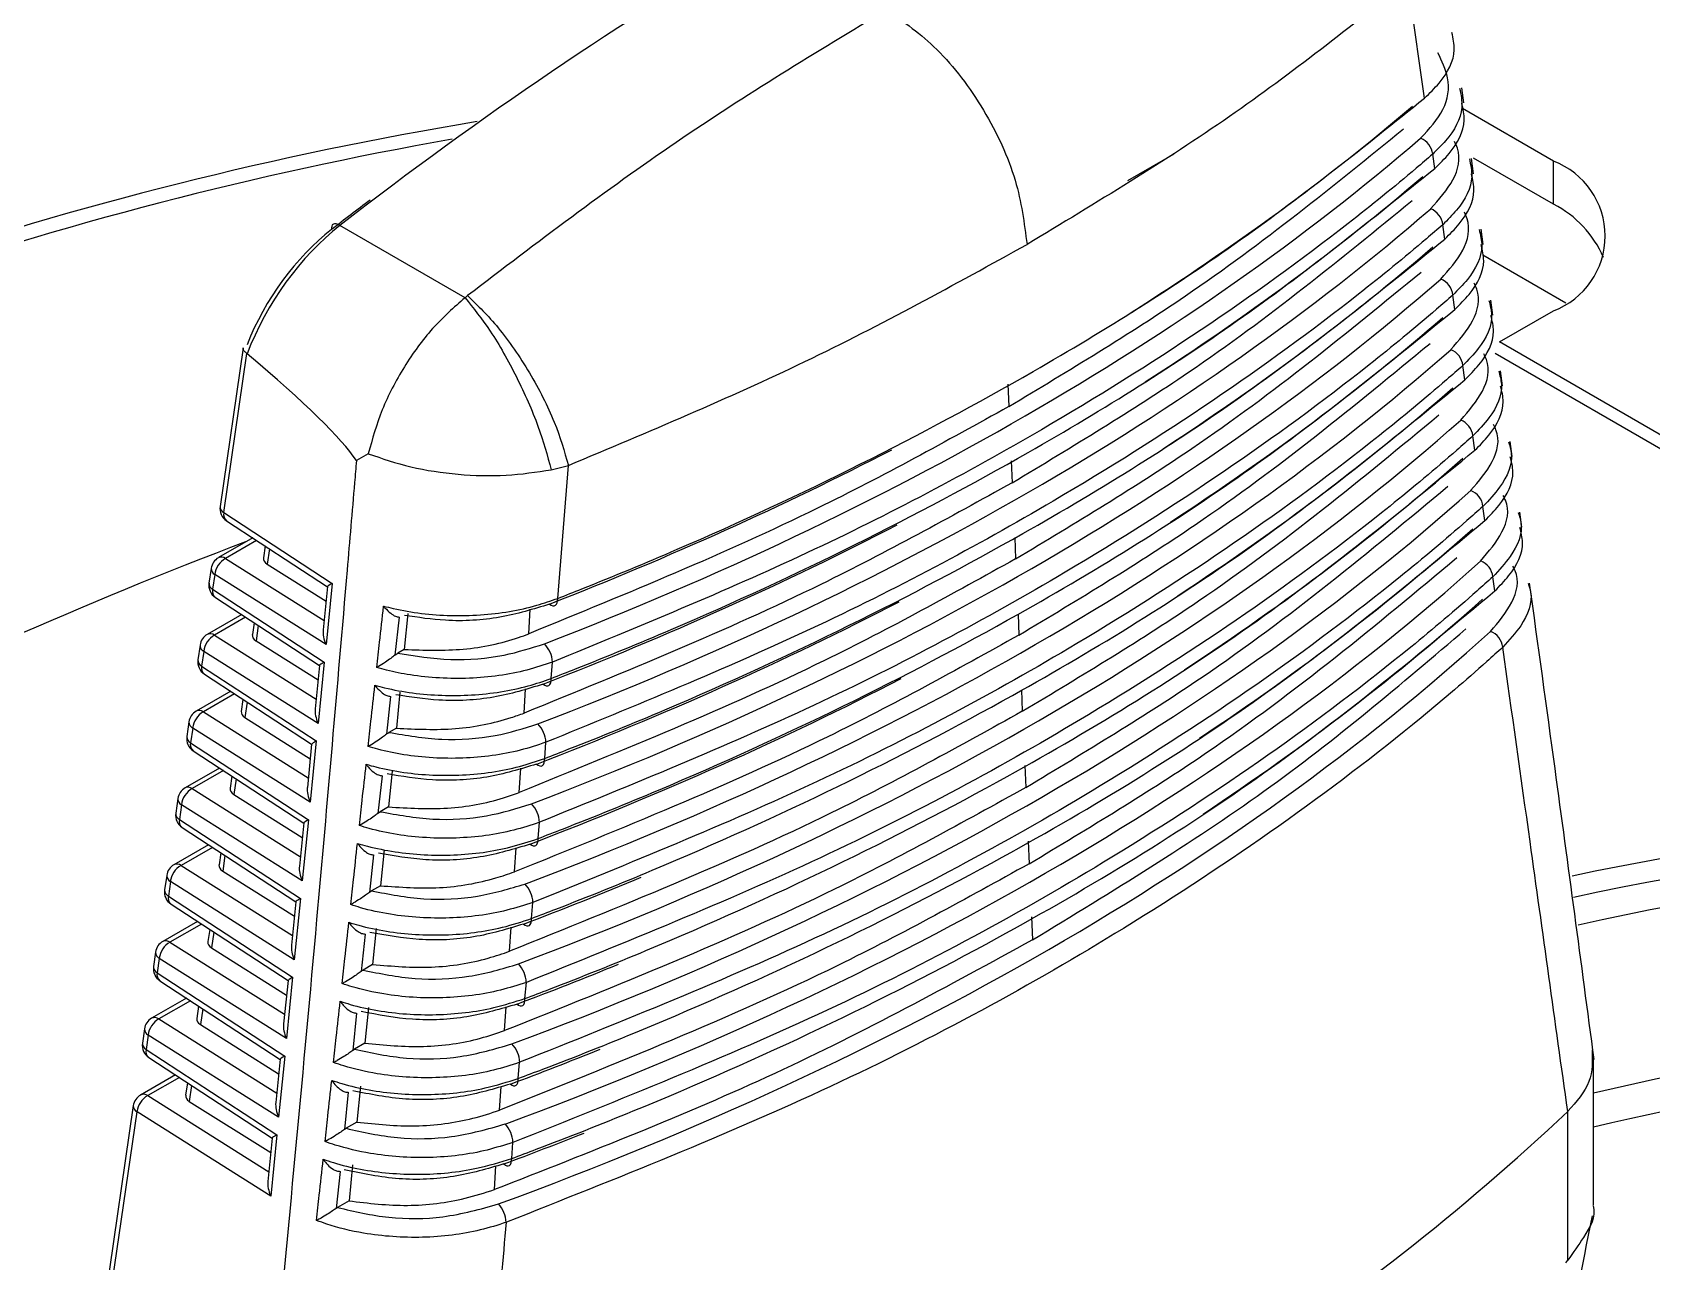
# Model space of a CAD drawing. Extents: x 7 to 135, y 1 to 99.
# Drawn here: x 95.08 to 96.184, y 17.507 to 18.346 of the extents above; entities that cross this region are included whole.
import ezdxf

# ---------------------------------------------------------------- set-up
doc = ezdxf.new("R2010")
doc.units = 0
doc.header["$MEASUREMENT"] = 0
doc.layers.add('OBJECT', color=7, linetype='CONTINUOUS')

msp = doc.modelspace()

# ---------------------------------------------------------------- linework, layer by layer
at = {"layer": 'OBJECT'}
for p, q in [((96.0292, 18.3007), (96.0177, 18.3806)), ((96.056, 18.2974), (96.0545, 18.3078)), ((96.1171, 18.2577), (96.055, 18.2936)), ((95.8581, 18.2624), (95.8267, 18.2443)), ((96.0361, 18.2527), (96.0347, 18.2625)), ((96.0626, 18.2492), (96.0612, 18.2595)), ((96.1171, 18.2283), (96.0625, 18.2598)), ((96.1171, 18.2283), (96.1171, 18.2577)), ((95.3749, 18.1646), (95.2896, 18.2139)), ((96.043, 18.2046), (96.0416, 18.2144)), ((96.0692, 18.201), (96.0678, 18.2113)), ((96.0688, 18.1939), (96.1256, 18.1611)), ((95.3766, 18.166), (95.3749, 18.1646)), ((96.0499, 18.1566), (96.0485, 18.1664)), ((96.0758, 18.1527), (96.0744, 18.163)), ((96.0802, 18.1344), (96.1171, 18.1557)), ((95.2236, 18.1304), (95.2079, 18.0223)), ((96.6459, 17.8078), (96.0802, 18.1344)), ((95.2104, 18.018), (95.2261, 18.1266)), ((95.2261, 18.1266), (95.2264, 18.1264)), ((96.0567, 18.1086), (96.0553, 18.1183)), ((96.6346, 17.8048), (96.0772, 18.1265)), ((96.0824, 18.1045), (96.081, 18.1148)), ((95.7451, 18.1057), (95.7457, 18.0904)), ((96.0635, 18.0606), (96.0621, 18.0703)), ((96.089, 18.0563), (96.0876, 18.0665)), ((95.3089, 18.0582), (95.3008, 18.0535)), ((95.7474, 18.0534), (95.748, 18.0384)), ((95.4337, 18.0473), (95.4454, 18.0502)), ((95.4381, 17.9595), (95.4454, 18.0502)), ((96.0703, 18.0126), (96.069, 18.0222)), ((95.2104, 18.018), (95.2843, 17.9697)), ((95.2123, 18.0125), (95.2811, 17.9675)), ((96.0956, 18.0081), (96.0942, 18.0183)), ((95.2301, 18.0008), (95.2067, 17.9873)), ((95.2328, 17.999), (95.2116, 17.9868)), ((95.7497, 18.001), (95.7503, 17.9865)), ((95.2116, 17.9868), (95.2788, 17.9445)), ((95.2386, 17.9953), (95.2375, 17.9871)), ((95.2415, 17.9934), (95.24, 17.9829)), ((95.2018, 17.98), (95.2003, 17.97)), ((95.2043, 17.9758), (95.2028, 17.9657)), ((95.2801, 17.9281), (95.2043, 17.9758)), ((95.24, 17.9829), (95.2801, 17.9576)), ((95.2028, 17.9657), (95.2789, 17.916)), ((95.2811, 17.9676), (95.2781, 17.938)), ((95.2843, 17.9697), (95.2801, 17.9281)), ((96.0771, 17.9646), (96.0757, 17.9742)), ((95.2048, 17.9601), (95.2757, 17.9138)), ((95.2226, 17.9485), (95.1991, 17.9349)), ((95.2253, 17.9467), (95.204, 17.9345)), ((95.2311, 17.9429), (95.2299, 17.9348)), ((95.3299, 17.9467), (95.3271, 17.9208)), ((95.3359, 17.9492), (95.3335, 17.9247)), ((95.4184, 17.9354), (95.4193, 17.9521)), ((95.752, 17.9487), (95.7526, 17.9345)), ((95.204, 17.9345), (95.2734, 17.8908)), ((95.2339, 17.9411), (95.2324, 17.9305)), ((95.1942, 17.9277), (95.1928, 17.9177)), ((95.1967, 17.9234), (95.1953, 17.9134)), ((95.2747, 17.8743), (95.1967, 17.9234)), ((95.2324, 17.9305), (95.2747, 17.9039)), ((95.3335, 17.9247), (95.329, 17.9221)), ((95.1953, 17.9134), (95.2735, 17.8623)), ((95.2757, 17.9138), (95.2727, 17.8842)), ((95.2789, 17.916), (95.2747, 17.8743)), ((95.4336, 17.9049), (95.4345, 17.916)), ((95.1972, 17.9078), (95.2703, 17.86)), ((95.4152, 17.8813), (95.4162, 17.8979)), ((95.2151, 17.8962), (95.1915, 17.8826)), ((95.2178, 17.8944), (95.1965, 17.8821)), ((95.2235, 17.8906), (95.2223, 17.8824)), ((95.2264, 17.8888), (95.2248, 17.8782)), ((95.3241, 17.8927), (95.3213, 17.8669)), ((95.3305, 17.8955), (95.3281, 17.871)), ((95.7543, 17.8971), (95.7549, 17.8825)), ((95.1965, 17.8821), (95.268, 17.8371)), ((95.2248, 17.8782), (95.2693, 17.8502)), ((95.1866, 17.8753), (95.1852, 17.8653)), ((95.1892, 17.8711), (95.1877, 17.8611)), ((95.2693, 17.8206), (95.1892, 17.8711)), ((95.3281, 17.871), (95.323, 17.8681)), ((95.1877, 17.8611), (95.2681, 17.8085)), ((95.1896, 17.8555), (95.2649, 17.8063)), ((95.2703, 17.8601), (95.2674, 17.8305)), ((95.2735, 17.8623), (95.2693, 17.8206)), ((95.4292, 17.8503), (95.4301, 17.8614)), ((95.2075, 17.8438), (95.184, 17.8302)), ((95.4119, 17.8272), (95.4129, 17.8437)), ((95.7566, 17.8456), (95.7572, 17.8305)), ((95.2102, 17.8421), (95.1889, 17.8298)), ((95.2159, 17.8383), (95.2147, 17.8301)), ((95.2188, 17.8365), (95.2172, 17.8258)), ((95.3183, 17.8386), (95.3155, 17.8129)), ((95.3252, 17.8417), (95.3227, 17.8173)), ((95.1791, 17.823), (95.1776, 17.813)), ((95.1889, 17.8298), (95.2626, 17.7833)), ((95.2172, 17.8258), (95.2639, 17.7964)), ((95.1816, 17.8187), (95.1801, 17.8088)), ((95.2639, 17.7669), (95.1816, 17.8187)), ((95.3227, 17.8173), (95.3171, 17.814)), ((95.1801, 17.8088), (95.2627, 17.7548)), ((95.182, 17.8032), (95.2595, 17.7526)), ((95.2649, 17.8064), (95.262, 17.7768)), ((95.2681, 17.8085), (95.2639, 17.7669)), ((95.4247, 17.7957), (95.4256, 17.8068)), ((95.2, 17.7915), (95.1764, 17.7779)), ((95.2027, 17.7897), (95.1813, 17.7774)), ((95.3198, 17.788), (95.3173, 17.7635)), ((95.4087, 17.773), (95.4097, 17.7894)), ((95.7589, 17.794), (95.7595, 17.7785)), ((95.1813, 17.7774), (95.2572, 17.7296)), ((95.2084, 17.786), (95.2072, 17.7777)), ((95.2112, 17.7842), (95.2097, 17.7735)), ((95.3125, 17.7846), (95.3098, 17.759)), ((95.1715, 17.7706), (95.17, 17.7607)), ((95.174, 17.7664), (95.1726, 17.7565)), ((95.2585, 17.7131), (95.174, 17.7664)), ((95.2097, 17.7735), (95.2586, 17.7427)), ((95.1726, 17.7565), (95.2573, 17.7011)), ((95.2627, 17.7548), (95.2585, 17.7131)), ((95.3173, 17.7635), (95.3112, 17.76)), ((95.1745, 17.7509), (95.2542, 17.6988)), ((95.2595, 17.7526), (95.2566, 17.723)), ((95.4202, 17.7412), (95.4212, 17.7522)), ((95.1925, 17.7392), (95.1688, 17.7255)), ((95.1952, 17.7374), (95.1737, 17.7251)), ((95.2008, 17.7337), (95.1996, 17.7254)), ((95.2036, 17.7319), (95.2021, 17.7211)), ((95.3144, 17.7343), (95.3119, 17.7098)), ((95.4053, 17.7189), (95.4063, 17.7352)), ((95.7611, 17.7424), (95.7618, 17.7266)), ((95.1737, 17.7251), (95.2519, 17.6759)), ((95.2021, 17.7211), (95.2532, 17.689)), ((95.3068, 17.7306), (95.304, 17.7051)), ((95.1639, 17.7183), (95.1625, 17.7084)), ((95.1664, 17.714), (95.165, 17.7042)), ((95.2532, 17.6594), (95.1664, 17.714)), ((95.3119, 17.7098), (95.3054, 17.706)), ((95.165, 17.7042), (95.252, 17.6473)), ((95.2542, 17.6989), (95.2512, 17.6693)), ((95.2573, 17.7011), (95.2532, 17.6594)), ((95.1669, 17.6986), (95.2488, 17.6451)), ((95.4157, 17.6866), (95.4167, 17.6976)), ((95.1849, 17.6869), (95.1612, 17.6732)), ((95.1876, 17.6851), (95.1662, 17.6727)), ((95.1932, 17.6814), (95.192, 17.673)), ((95.1961, 17.6796), (95.1945, 17.6688)), ((95.301, 17.6766), (95.2984, 17.6512)), ((95.309, 17.6805), (95.3066, 17.6561)), ((95.4019, 17.6647), (95.4029, 17.6809)), ((95.1563, 17.6659), (95.1549, 17.6561)), ((95.1662, 17.6727), (95.2465, 17.6221)), ((95.1945, 17.6688), (95.2478, 17.6352)), ((95.1588, 17.6617), (95.1574, 17.6519)), ((95.2478, 17.6057), (95.1588, 17.6617)), ((95.3066, 17.6561), (95.2996, 17.652)), ((95.1574, 17.6519), (95.2466, 17.5936)), ((95.1593, 17.6463), (95.2434, 17.5914)), ((95.2488, 17.6452), (95.2458, 17.6156)), ((95.252, 17.6473), (95.2478, 17.6057)), ((96.1443, 17.5456), (96.1443, 17.646)), ((95.1774, 17.6345), (95.1536, 17.6208)), ((95.1801, 17.6328), (95.1586, 17.6204)), ((95.4112, 17.6321), (95.4121, 17.6431)), ((95.1856, 17.6291), (95.1844, 17.6207)), ((95.1885, 17.6273), (95.1869, 17.6164)), ((95.2953, 17.6227), (95.2927, 17.5973)), ((95.3036, 17.6268), (95.3012, 17.6023)), ((95.3985, 17.6105), (95.3995, 17.6267)), ((95.1487, 17.6136), (95.0988, 17.2686)), ((95.1586, 17.6204), (95.2411, 17.5684)), ((95.1869, 17.6164), (95.2424, 17.5815)), ((95.1013, 17.2645), (95.1513, 17.6093)), ((95.2424, 17.5519), (95.1513, 17.6093)), ((95.3012, 17.6023), (95.2938, 17.5981)), ((96.1269, 17.6097), (96.1268, 17.6096)), ((96.1269, 17.5081), (96.1269, 17.6097)), ((95.2434, 17.5914), (95.2404, 17.5618)), ((95.2466, 17.5936), (95.2424, 17.5519)), ((95.4067, 17.5775), (95.4076, 17.5885)), ((95.2897, 17.5687), (95.287, 17.5435)), ((95.2982, 17.5731), (95.2958, 17.5486)), ((95.395, 17.5563), (95.396, 17.5724)), ((95.2958, 17.5486), (95.288, 17.5441)), ((96.1254, 17.5063), (96.1269, 17.5081))]:
    msp.add_line(p, q, dxfattribs=at)
at = {"layer": 'OBJECT', "flags": 128}
for points in [[(95.2896, 18.2139), (95.2883, 18.2145), (95.2871, 18.2149), (95.286, 18.2149), (95.2851, 18.2147), (95.2844, 18.2142), (95.284, 18.2134), (95.2838, 18.2123), (95.2838, 18.2111)], [(95.4325, 17.9556), (95.4337, 17.9549), (95.4347, 17.9544), (95.4357, 17.9544), (95.4366, 17.9548), (95.4372, 17.9555), (95.4377, 17.9565), (95.438, 17.9579), (95.4381, 17.9595)], [(95.4281, 17.901), (95.4293, 17.9003), (95.4303, 17.8999), (95.4313, 17.8998), (95.4321, 17.9002), (95.4328, 17.9009), (95.4333, 17.9019), (95.4336, 17.9033), (95.4336, 17.9049)], [(95.4237, 17.8465), (95.4248, 17.8457), (95.4259, 17.8453), (95.4269, 17.8452), (95.4277, 17.8456), (95.4284, 17.8463), (95.4289, 17.8474), (95.4291, 17.8487), (95.4292, 17.8503)], [(95.4193, 17.7919), (95.4204, 17.7911), (95.4214, 17.7907), (95.4224, 17.7907), (95.4232, 17.791), (95.4239, 17.7917), (95.4244, 17.7928), (95.4247, 17.7941), (95.4247, 17.7957)], [(95.4148, 17.7374), (95.4159, 17.7366), (95.417, 17.7361), (95.4179, 17.7361), (95.4188, 17.7364), (95.4194, 17.7372), (95.4199, 17.7382), (95.4202, 17.7396), (95.4202, 17.7412)], [(95.4104, 17.6828), (95.4114, 17.682), (95.4125, 17.6816), (95.4134, 17.6816), (95.4143, 17.6819), (95.4149, 17.6826), (95.4154, 17.6837), (95.4157, 17.685), (95.4157, 17.6866)], [(95.4059, 17.6283), (95.407, 17.6275), (95.408, 17.6271), (95.4089, 17.627), (95.4098, 17.6274), (95.4104, 17.6281), (95.4109, 17.6291), (95.4112, 17.6305), (95.4112, 17.6321)], [(95.4014, 17.5738), (95.4024, 17.573), (95.4035, 17.5725), (95.4044, 17.5725), (95.4052, 17.5728), (95.4059, 17.5735), (95.4064, 17.5746), (95.4066, 17.5759), (95.4067, 17.5775)]]:
    msp.add_lwpolyline(points, dxfattribs=at)
at = {"layer": 'OBJECT'}
for centre, radius, start, end in [((95.7954, 15.7903), 2.5282, 99.3835, 118.2407), ((96.0214, 18.261), 0.0134, 6.4091, 67.5842), ((95.809, 15.7554), 2.5559, 99.9769, 118.2548), ((96.0977, 18.2067), 0.0546, 290.7834, 69.2167), ((96.0283, 18.2129), 0.0134, 6.438, 67.7636), ((96.084, 18.1633), 0.073, 23.1734, 63.0205), ((96.0352, 18.1649), 0.0134, 6.4703, 67.9377), ((96.0421, 18.1168), 0.0133, 6.5046, 68.1124), ((96.0489, 18.0688), 0.0133, 6.5371, 68.2854), ((96.0558, 18.0207), 0.0133, 6.5709, 68.4598), ((95.2178, 18.0208), 0.01, 171.7621, 236.8281), ((95.2126, 18.0222), 0.00474, 178.9473, 242.0931), ((95.2158, 18.0167), 0.00551, 166.947, 231.0974), ((96.3508, 15.0271), 3.177, 110.7488, 123.4622), ((95.2117, 17.9786), 0.01, 119.9973, 171.7621), ((95.219, 17.9739), 0.0149, 119.9856, 172.9412), ((95.2088, 17.9828), 0.00491, 54.3602, 115.0033), ((95.2064, 17.9799), 0.00458, 177.7688, 243.2716), ((96.0626, 17.9727), 0.0133, 6.6026, 68.6312), ((95.2102, 17.9685), 0.01, 171.7621, 236.8281), ((95.2049, 17.9698), 0.00458, 177.7796, 243.2608), ((95.208, 17.9644), 0.00536, 165.9493, 232.0966), ((95.2041, 17.9263), 0.01, 119.9973, 171.7621), ((95.2115, 17.9216), 0.0149, 119.9811, 172.9438), ((95.2012, 17.9304), 0.00492, 54.4233, 114.9356), ((96.0694, 17.9247), 0.0132, 6.6331, 68.806), ((95.1988, 17.9275), 0.00458, 177.7383, 243.2967), ((95.4156, 17.9152), 0.0189, 2.6805, 44.9349), ((95.2027, 17.9162), 0.01, 171.7621, 236.8281), ((95.1973, 17.9175), 0.00458, 177.7402, 243.3004), ((95.2005, 17.9121), 0.00536, 165.9585, 232.089), ((95.1965, 17.8739), 0.01, 119.9973, 171.7621), ((95.2039, 17.8692), 0.0149, 119.9817, 172.9423), ((95.1936, 17.8781), 0.00493, 54.4639, 114.895), ((95.1951, 17.8639), 0.01, 171.7621, 236.8281), ((95.1898, 17.8652), 0.00458, 177.7571, 243.2779), ((95.1912, 17.8752), 0.00458, 177.7571, 243.2779), ((95.4111, 17.8605), 0.019, 2.6509, 44.7081), ((95.1929, 17.8598), 0.00535, 165.9108, 232.1444), ((95.1836, 17.8228), 0.00458, 177.751, 243.2896), ((95.189, 17.8216), 0.01, 119.9973, 171.7621), ((95.1963, 17.8169), 0.0149, 119.9806, 172.9412), ((95.186, 17.8258), 0.00492, 54.4135, 114.9453), ((95.1875, 17.8116), 0.01, 171.7621, 236.8281), ((95.1822, 17.8129), 0.00458, 177.7688, 243.2716), ((95.4066, 17.8059), 0.0191, 2.6211, 44.4834), ((96.5026, 16.0354), 1.7743, 85.7346, 102.126), ((95.1853, 17.8075), 0.00536, 165.9586, 232.0827), ((96.5106, 16.0309), 1.7659, 84.8175, 102.4196), ((95.1814, 17.7692), 0.01, 119.9973, 171.7621), ((95.1887, 17.7645), 0.0149, 119.9839, 172.9378), ((95.1784, 17.7734), 0.00492, 54.4135, 114.9453), ((96.5244, 16.0014), 1.7787, 85.5071, 102.6788), ((95.1761, 17.7705), 0.00458, 177.7739, 243.2611), ((95.1799, 17.7593), 0.01, 171.7621, 236.8281), ((95.1746, 17.7606), 0.00458, 177.7835, 243.2626), ((95.1778, 17.7552), 0.00536, 165.9372, 232.1087), ((95.402, 17.7514), 0.0192, 2.5938, 44.2586), ((95.1738, 17.7169), 0.01, 119.9973, 171.7621), ((95.1812, 17.7122), 0.0149, 119.9835, 172.9447), ((95.1709, 17.721), 0.00492, 54.4243, 114.9392), ((95.1685, 17.7181), 0.00458, 177.7815, 243.2589), ((95.3974, 17.6968), 0.0193, 2.5628, 44.0329), ((95.1724, 17.707), 0.01, 171.7621, 236.8281), ((95.167, 17.7083), 0.00458, 177.7324, 243.3025), ((95.1702, 17.7029), 0.00536, 165.9641, 232.0834), ((95.1662, 17.6645), 0.01, 119.9973, 171.7621), ((95.1609, 17.6658), 0.00458, 177.7721, 243.2628), ((95.1736, 17.6598), 0.0149, 119.9822, 172.9459), ((95.1633, 17.6687), 0.00492, 54.4243, 114.9392), ((96.5642, 15.8697), 1.8019, 88.81, 103.4742), ((95.1648, 17.6547), 0.01, 171.7621, 236.8281), ((95.1595, 17.656), 0.00458, 177.7472, 243.2878), ((95.3928, 17.6422), 0.0194, 2.5363, 43.8092), ((95.1626, 17.6506), 0.00536, 165.9444, 232.1077), ((96.5706, 15.8093), 1.8396, 90.682, 103.3979), ((95.1586, 17.6121), 0.01, 119.9973, 171.7621), ((95.1533, 17.6134), 0.00458, 177.77, 243.2705), ((95.166, 17.6075), 0.0149, 119.9811, 172.9447), ((95.1557, 17.6164), 0.00491, 54.3674, 114.9961), ((95.3882, 17.5877), 0.0194, 2.5086, 43.5818), ((94.9863, 18.8213), 1.664, 303.0242, 313.2654), ((95.3835, 17.5331), 0.0195, 2.4787, 43.3613)]:
    msp.add_arc(centre, radius, start, end, dxfattribs=at)
for centre, major_axis, ratio, start_param, end_param in [((95.4949, 16.6204), (1.2089, 1.8994), 0.546317, 0.627208, 0.990716), ((94.2034, 18.9896), (2.1942, 0.0164), 0.572227, 5.542671, 5.684292), ((94.2048, 18.9955), (2.1948, -0.0167), 0.582304, 5.308542, 5.695912), ((94.2034, 18.9389), (2.1974, 0.0165), 0.572227, 5.547323, 5.687706), ((95.4879, 16.6249), (1.2039, 1.8907), 0.546175, 0.974099, 0.99081), ((94.2048, 18.9449), (2.1981, -0.0168), 0.582304, 5.30513, 5.699324), ((95.2938, 18.1332), (0.0591, 0.0928), 0.546175, 0.99081, 1.912344), ((95.3009, 18.1287), (0.0641, 0.1015), 0.548826, 0.989027, 1.925648), ((94.2034, 18.8883), (2.2007, 0.0165), 0.572227, 5.554251, 5.691111), ((94.2048, 18.8943), (2.2013, -0.0168), 0.582304, 5.301726, 5.702727), ((94.2034, 18.8377), (2.2039, 0.0165), 0.572227, 5.555932, 5.694508), ((93.7711, 19.0118), (1.5341, -0.9737), 0.051031, 0.114776, 0.355889), ((94.2048, 18.8436), (2.2046, -0.0168), 0.582304, 5.298331, 5.706122), ((94.2034, 18.7871), (2.2072, 0.0165), 0.572227, 5.557569, 5.697897), ((94.2048, 18.793), (2.2078, -0.0168), 0.582304, 5.294944, 5.709509), ((94.2034, 18.9896), (2.1942, 0.0164), 0.572227, 5.302708, 5.437669), ((94.2034, 18.7364), (2.2104, 0.0166), 0.572227, 5.559057, 5.701278), ((94.2048, 18.7424), (2.2111, -0.0169), 0.582304, 5.291565, 5.712888), ((94.2034, 18.9389), (2.1974, 0.0165), 0.572227, 5.299295, 5.43861), ((94.2034, 18.6858), (2.2137, 0.0166), 0.572227, 5.564473, 5.704651), ((95.2475, 17.9868), (0.0101, 0.0001), 0.568011, 3.052688, 3.862555), ((94.2048, 18.6917), (2.2143, -0.0169), 0.582304, 5.288194, 5.716259), ((95.2916, 17.9726), (0.0105, 0.005), 0.072045, 2.310772, 3.097861), ((94.2034, 18.8883), (2.2007, 0.0165), 0.572227, 5.295889, 5.438034), ((94.2034, 18.6352), (2.2169, 0.0166), 0.572227, 5.564439, 5.708015), ((95.2399, 17.9344), (0.0101, 0.0001), 0.568011, 3.052688, 3.862555), ((95.2875, 17.9309), (-0.0062, 0.0127), 0.559439, 0.734808, 1.521897), ((94.2048, 18.6411), (2.2176, -0.0169), 0.582304, 5.284831, 5.719622), ((95.2862, 17.9188), (0.0105, 0.005), 0.072045, 2.310772, 3.097861), ((94.2034, 18.8377), (2.2039, 0.0165), 0.572227, 5.292492, 5.437634), ((95.2324, 17.8821), (0.0101, 0.0001), 0.568011, 3.052688, 3.862555), ((95.2821, 17.8772), (-0.0062, 0.0127), 0.559439, 0.734808, 1.521897), ((95.2809, 17.8651), (0.0105, 0.005), 0.072045, 2.310772, 3.097861), ((95.2248, 17.8297), (0.0101, 0.0001), 0.568011, 3.052688, 3.862555), ((95.2767, 17.8234), (-0.0062, 0.0127), 0.559439, 0.734808, 1.521897), ((95.2755, 17.8114), (0.0105, 0.005), 0.072045, 2.310772, 3.097861), ((95.2172, 17.7774), (0.0101, 0.0001), 0.568011, 3.052688, 3.862555), ((95.2713, 17.7697), (-0.0062, 0.0127), 0.559439, 0.734808, 1.521897), ((94.2034, 18.7871), (2.2072, 0.0165), 0.572227, 5.289103, 5.333236), ((95.2701, 17.7576), (0.0105, 0.005), 0.072045, 2.310772, 3.097861), ((95.2096, 17.725), (0.0101, 0.0001), 0.568011, 3.052688, 3.862555), ((95.2659, 17.716), (-0.0062, 0.0127), 0.559439, 0.734808, 1.521897), ((94.2034, 18.7364), (2.2104, 0.0166), 0.572227, 5.285722, 5.323551), ((95.2647, 17.7039), (0.0105, 0.005), 0.072045, 2.310772, 3.097861), ((95.202, 17.6727), (0.0101, 0.0001), 0.568011, 3.052688, 3.862555), ((95.2605, 17.6622), (-0.0062, 0.0127), 0.559439, 0.734808, 1.521897), ((95.2593, 17.6502), (0.0105, 0.005), 0.072045, 2.310772, 3.097861), ((94.2034, 18.6858), (2.2137, 0.0166), 0.572227, 5.28235, 5.315572), ((95.1945, 17.6203), (0.0101, 0.0001), 0.568011, 3.052688, 3.862555), ((95.2552, 17.6085), (-0.0062, 0.0127), 0.559439, 0.734808, 1.521897), ((95.254, 17.5964), (0.0105, 0.005), 0.072045, 2.310772, 3.097861), ((94.2034, 18.6352), (2.2169, 0.0166), 0.572227, 5.278985, 5.308693), ((95.2498, 17.5548), (-0.0062, 0.0127), 0.559439, 0.734808, 1.521897)]:
    msp.add_ellipse(centre, major_axis=major_axis, ratio=ratio, start_param=start_param, end_param=end_param, dxfattribs=at)
for points, knots in [([(96.0177, 18.3806), (95.9783, 18.3492), (95.8991, 18.2861), (95.8053, 18.2294), (95.7581, 18.2009)], [0, 0, 0, 0, 0.496376, 1, 1, 1, 1]), ([(95.6624, 18.3609), (95.6145, 18.332), (95.5186, 18.2741), (95.4239, 18.202), (95.3766, 18.166)], [0, 0, 0, 0, 0.5, 1, 1, 1, 1]), ([(95.6624, 18.3609), (95.6741, 18.3527), (95.6984, 18.3357), (95.7299, 18.2935), (95.7524, 18.2454), (95.7562, 18.2153), (95.7581, 18.2009)], [0, 0, 0, 0, 0.240772, 0.499999, 0.759228, 1, 1, 1, 1]), ([(96.0292, 18.3007), (96.0326, 18.3041), (96.043, 18.3142), (96.0513, 18.3299), (96.0487, 18.3415), (96.0478, 18.3455)], [0, 0, 0, 0, 0.247469, 0.747583, 1, 1, 1, 1]), ([(96.0265, 18.2734), (96.0324, 18.2798), (96.0441, 18.2925), (96.0472, 18.3134), (96.041, 18.326), (96.0383, 18.3316)], [0, 0, 0, 0, 0.356145, 0.7123771, 1, 1, 1, 1]), ([(96.0531, 18.3076), (96.054, 18.3032), (96.0563, 18.2909), (96.0477, 18.2752), (96.0377, 18.2655), (96.0347, 18.2625)], [0, 0, 0, 0, 0.283123, 0.780253, 1, 1, 1, 1]), ([(95.4381, 17.9595), (95.4436, 17.9617), (95.4711, 17.9725), (95.5851, 18.0199), (95.7395, 18.0973), (95.9068, 18.2025), (95.9884, 18.268), (96.0292, 18.3007)], [0, 0, 0, 0, 0.023792, 0.118973, 0.500647, 0.750324, 1, 1, 1, 1]), ([(96.0361, 18.2527), (96.0395, 18.256), (96.0498, 18.2662), (96.058, 18.2818), (96.0554, 18.2934), (96.0545, 18.2972)], [0, 0, 0, 0, 0.248574, 0.750916, 1, 1, 1, 1]), ([(95.7457, 18.0904), (95.7868, 18.1151), (95.8848, 18.1741), (95.967, 18.2409), (96.0148, 18.2797)], [0, 0, 0, 0, 0.418548, 1, 1, 1, 1]), ([(96.0347, 18.2625), (96.031, 18.2593), (96.0123, 18.2433), (95.9308, 18.1772), (95.796, 18.0868), (95.6108, 17.9885), (95.4933, 17.9402), (95.4345, 17.916)], [0, 0, 0, 0, 0.02343, 0.117165, 0.493038, 0.746519, 1, 1, 1, 1]), ([(96.0333, 18.2253), (96.0391, 18.2317), (96.0505, 18.2444), (96.0542, 18.2611), (96.0503, 18.2697), (96.0496, 18.2712)], [0, 0, 0, 0, 0.4496, 0.899308, 1, 1, 1, 1]), ([(95.4336, 17.9049), (95.4392, 17.9071), (95.4668, 17.9179), (95.5811, 17.965), (95.738, 18.0431), (95.9093, 18.1504), (95.9938, 18.2186), (96.0361, 18.2527)], [0, 0, 0, 0, 0.023339, 0.116711, 0.491126, 0.745563, 1, 1, 1, 1]), ([(96.0597, 18.2594), (96.0606, 18.2553), (96.0632, 18.2434), (96.0549, 18.2277), (96.0449, 18.2177), (96.0416, 18.2144)], [0, 0, 0, 0, 0.260633, 0.759997, 1, 1, 1, 1]), ([(96.043, 18.2046), (96.0464, 18.208), (96.0566, 18.2182), (96.0647, 18.2337), (96.062, 18.2452), (96.0611, 18.249)], [0, 0, 0, 0, 0.249743, 0.754442, 1, 1, 1, 1]), ([(95.748, 18.0384), (95.789, 18.0631), (95.8886, 18.123), (95.9718, 18.1909), (96.0208, 18.2309)], [0, 0, 0, 0, 0.411755, 1, 1, 1, 1]), ([(96.0402, 18.1773), (96.0459, 18.1836), (96.0572, 18.1964), (96.0609, 18.213), (96.0569, 18.2214), (96.0563, 18.2229)], [0, 0, 0, 0, 0.45221, 0.904528, 1, 1, 1, 1]), ([(96.0416, 18.2144), (96.0379, 18.2112), (96.0193, 18.1952), (95.9382, 18.1289), (95.8022, 18.037), (95.6133, 17.9363), (95.4912, 17.8864), (95.4301, 17.8614)], [0, 0, 0, 0, 0.022991, 0.114968, 0.483793, 0.741896, 1, 1, 1, 1]), ([(96.0664, 18.2111), (96.0673, 18.2074), (96.07, 18.1959), (96.0621, 18.1802), (96.0519, 18.1699), (96.0485, 18.1664)], [0, 0, 0, 0, 0.238246, 0.739979, 1, 1, 1, 1]), ([(95.4292, 17.8503), (95.4347, 17.8525), (95.4624, 17.8632), (95.577, 17.9101), (95.7364, 17.9889), (95.9119, 18.0984), (95.9993, 18.1692), (96.043, 18.2046)], [0, 0, 0, 0, 0.022904, 0.114533, 0.481956, 0.740978, 1, 1, 1, 1]), ([(95.4454, 18.0502), (95.5001, 18.0732), (95.6104, 18.1194), (95.7086, 18.1736), (95.7581, 18.2009)], [0, 0, 0, 0, 0.496375, 1, 1, 1, 1]), ([(96.0499, 18.1566), (96.0532, 18.16), (96.0634, 18.1701), (96.0714, 18.1856), (96.0686, 18.1971), (96.0678, 18.2008)], [0, 0, 0, 0, 0.25098, 0.758178, 1, 1, 1, 1]), ([(95.7503, 17.9865), (95.7913, 18.0111), (95.8924, 18.0719), (95.9767, 18.141), (96.0268, 18.1821)], [0, 0, 0, 0, 0.405259, 1, 1, 1, 1]), ([(96.047, 18.1292), (96.0527, 18.1356), (96.0639, 18.1483), (96.0676, 18.1649), (96.0636, 18.1732), (96.0629, 18.1746)], [0, 0, 0, 0, 0.454764, 0.909633, 1, 1, 1, 1]), ([(95.3749, 18.1646), (95.3673, 18.158), (95.3522, 18.1446), (95.3329, 18.1178), (95.3173, 18.0883), (95.3117, 18.0682), (95.3089, 18.0582)], [0, 0, 0, 0, 0.249997, 0.5, 0.749997, 1, 1, 1, 1]), ([(95.3749, 18.1646), (95.3806, 18.1575), (95.3926, 18.1426), (95.4104, 18.1109), (95.4255, 18.077), (95.431, 18.057), (95.4337, 18.0473)], [0, 0, 0, 0, 0.241561, 0.500001, 0.75844, 1, 1, 1, 1]), ([(95.3766, 18.166), (95.3836, 18.1592), (95.3982, 18.145), (95.4194, 18.1138), (95.4368, 18.08), (95.4426, 18.0599), (95.4454, 18.0502)], [0, 0, 0, 0, 0.24117, 0.499999, 0.758832, 1, 1, 1, 1]), ([(96.0485, 18.1664), (96.0448, 18.1632), (96.0263, 18.1471), (95.9456, 18.0806), (95.8084, 17.9873), (95.6158, 17.8842), (95.489, 17.8326), (95.4256, 17.8068)], [0, 0, 0, 0, 0.022568, 0.112852, 0.474885, 0.737443, 1, 1, 1, 1]), ([(96.073, 18.1628), (96.0739, 18.1595), (96.0768, 18.1484), (96.0693, 18.1327), (96.059, 18.1221), (96.0553, 18.1183)], [0, 0, 0, 0, 0.215934, 0.720178, 1, 1, 1, 1]), ([(95.4247, 17.7957), (95.4303, 17.7979), (95.458, 17.8086), (95.5729, 17.8553), (95.7349, 17.9348), (95.9145, 18.0463), (96.0047, 18.1198), (96.0499, 18.1566)], [0, 0, 0, 0, 0.0224838, 0.1124332, 0.4731191, 0.7365596, 1, 1, 1, 1]), ([(96.0567, 18.1086), (96.06, 18.112), (96.0701, 18.1221), (96.078, 18.1376), (96.0753, 18.1489), (96.0744, 18.1525)], [0, 0, 0, 0, 0.252284, 0.762117, 1, 1, 1, 1]), ([(95.2261, 18.1266), (95.2255, 18.1271), (95.2242, 18.1282), (95.2234, 18.1295), (95.2236, 18.1301), (95.2237, 18.1303)], [0, 0, 0, 0, 0.411356, 0.822546, 1, 1, 1, 1]), ([(95.7526, 17.9345), (95.7936, 17.9591), (95.8963, 18.0209), (95.9816, 18.0912), (96.0329, 18.1334)], [0, 0, 0, 0, 0.399041, 1, 1, 1, 1]), ([(96.0553, 18.1183), (96.0516, 18.1151), (96.0332, 18.099), (95.953, 18.0324), (95.8146, 17.9375), (95.6183, 17.832), (95.4869, 17.7788), (95.4212, 17.7522)], [0, 0, 0, 0, 0.02216, 0.110812, 0.466297, 0.733148, 1, 1, 1, 1]), ([(96.0538, 18.0811), (96.0594, 18.0875), (96.0706, 18.1003), (96.0743, 18.1168), (96.0702, 18.125), (96.0695, 18.1263)], [0, 0, 0, 0, 0.457268, 0.914641, 1, 1, 1, 1]), ([(95.4202, 17.7412), (95.4258, 17.7433), (95.4536, 17.754), (95.5687, 17.8004), (95.7333, 17.8806), (95.9171, 17.9943), (96.0101, 18.0705), (96.0567, 18.1086)], [0, 0, 0, 0, 0.022079, 0.110409, 0.464597, 0.732298, 1, 1, 1, 1]), ([(96.0797, 18.1146), (96.0805, 18.1116), (96.0835, 18.1009), (96.0764, 18.0852), (96.066, 18.0743), (96.0621, 18.0703)], [0, 0, 0, 0, 0.193663, 0.700567, 1, 1, 1, 1]), ([(96.0635, 18.0606), (96.0668, 18.0639), (96.0769, 18.0742), (96.0847, 18.0895), (96.0819, 18.1008), (96.081, 18.1043)], [0, 0, 0, 0, 0.253662, 0.766267, 1, 1, 1, 1]), ([(95.7457, 18.0904), (95.703, 18.0667), (95.6008, 18.0101), (95.4855, 17.9629), (95.4184, 17.9354)], [0, 0, 0, 0, 0.418548, 1, 1, 1, 1]), ([(95.7549, 17.8825), (95.7959, 17.9072), (95.9002, 17.9699), (95.9865, 18.0413), (96.039, 18.0847)], [0, 0, 0, 0, 0.393082, 1, 1, 1, 1]), ([(96.0606, 18.0331), (96.0662, 18.0395), (96.0772, 18.0523), (96.081, 18.0687), (96.0767, 18.0768), (96.0761, 18.0781)], [0, 0, 0, 0, 0.45973, 0.919572, 1, 1, 1, 1]), ([(96.0621, 18.0703), (96.0585, 18.0671), (96.0402, 18.0509), (95.9603, 17.9841), (95.8207, 17.8878), (95.6208, 17.7799), (95.4847, 17.7251), (95.4167, 17.6976)], [0, 0, 0, 0, 0.021766, 0.108843, 0.45801, 0.729005, 1, 1, 1, 1]), ([(96.0864, 18.0663), (96.0872, 18.0637), (96.0903, 18.0534), (96.0835, 18.0377), (96.073, 18.0265), (96.069, 18.0222)], [0, 0, 0, 0, 0.171413, 0.681119, 1, 1, 1, 1]), ([(95.3008, 18.0535), (95.3004, 18.0485), (95.2983, 18.0236), (95.2894, 17.9192), (95.2721, 17.7184), (95.2551, 17.5383), (95.2455, 17.4373)], [0, 0, 0, 0, 0.024147, 0.120738, 0.507103, 1, 1, 1, 1]), ([(95.3089, 18.0582), (95.3184, 18.0549), (95.3373, 18.0484), (95.3701, 18.0436), (95.4034, 18.0426), (95.4236, 18.0457), (95.4337, 18.0473)], [0, 0, 0, 0, 0.25, 0.499999, 0.75, 1, 1, 1, 1]), ([(95.4157, 17.6866), (95.4213, 17.6887), (95.4492, 17.6993), (95.5646, 17.7456), (95.7317, 17.8264), (95.9196, 17.9422), (96.0156, 18.0211), (96.0635, 18.0606)], [0, 0, 0, 0, 0.021688, 0.108455, 0.456373, 0.728186, 1, 1, 1, 1]), ([(96.0703, 18.0126), (96.0736, 18.0159), (96.0836, 18.0262), (96.0913, 18.0415), (96.0885, 18.0526), (96.0876, 18.0561)], [0, 0, 0, 0, 0.255114, 0.770645, 1, 1, 1, 1]), ([(95.748, 18.0384), (95.7053, 18.0148), (95.6016, 17.9573), (95.4842, 17.9094), (95.4152, 17.8813)], [0, 0, 0, 0, 0.411755, 1, 1, 1, 1]), ([(95.7572, 17.8305), (95.7982, 17.8552), (95.9041, 17.9188), (95.9915, 17.9915), (96.0451, 18.036)], [0, 0, 0, 0, 0.387366, 1, 1, 1, 1]), ([(96.069, 18.0222), (96.0653, 18.019), (96.0471, 18.0028), (95.9676, 17.9359), (95.8269, 17.8381), (95.6234, 17.7277), (95.4826, 17.6713), (95.4121, 17.6431)], [0, 0, 0, 0, 0.021386, 0.106942, 0.450009, 0.725005, 1, 1, 1, 1]), ([(96.0674, 17.985), (96.0729, 17.9915), (96.0838, 18.0043), (96.0876, 18.0206), (96.0833, 18.0287), (96.0827, 18.0298)], [0, 0, 0, 0, 0.46215, 0.924408, 1, 1, 1, 1]), ([(95.4112, 17.6321), (95.4168, 17.6342), (95.4448, 17.6447), (95.5604, 17.6908), (95.7302, 17.7723), (95.9223, 17.8901), (96.021, 17.9717), (96.0703, 18.0126)], [0, 0, 0, 0, 0.021311, 0.106568, 0.448432, 0.724216, 1, 1, 1, 1]), ([(96.0931, 18.0181), (96.0938, 18.0158), (96.097, 18.0058), (96.0905, 17.9902), (96.0799, 17.9788), (96.0757, 17.9742)], [0, 0, 0, 0, 0.149138, 0.661809, 1, 1, 1, 1]), ([(96.0771, 17.9646), (96.0804, 17.968), (96.0903, 17.9782), (96.0979, 17.9934), (96.095, 18.0045), (96.0942, 18.0078)], [0, 0, 0, 0, 0.256642, 0.775258, 1, 1, 1, 1]), ([(95.7503, 17.9865), (95.7076, 17.9628), (95.6023, 17.9044), (95.4829, 17.856), (95.4119, 17.8272)], [0, 0, 0, 0, 0.405259, 1, 1, 1, 1]), ([(95.7595, 17.7785), (95.8006, 17.8032), (95.908, 17.8678), (95.9965, 17.9417), (96.0512, 17.9873)], [0, 0, 0, 0, 0.38188, 1, 1, 1, 1]), ([(96.0742, 17.937), (96.0796, 17.9434), (96.0904, 17.9563), (96.0943, 17.9726), (96.0899, 17.9805), (96.0893, 17.9816)], [0, 0, 0, 0, 0.464534, 0.929179, 1, 1, 1, 1]), ([(95.4067, 17.5775), (95.4123, 17.5796), (95.4403, 17.5901), (95.5562, 17.6359), (95.7286, 17.7181), (95.9249, 17.8381), (96.0264, 17.9224), (96.0771, 17.9646)], [0, 0, 0, 0, 0.020947, 0.104746, 0.44076, 0.72038, 1, 1, 1, 1]), ([(96.0757, 17.9742), (96.0721, 17.971), (96.054, 17.9548), (95.9749, 17.8877), (95.8331, 17.7883), (95.6259, 17.6756), (95.4804, 17.6175), (95.4076, 17.5885)], [0, 0, 0, 0, 0.021019, 0.105106, 0.44228, 0.72114, 1, 1, 1, 1]), ([(96.0998, 17.9698), (96.1004, 17.9679), (96.1037, 17.9583), (96.0975, 17.9427), (96.0869, 17.931), (96.0825, 17.9262)], [0, 0, 0, 0, 0.126815, 0.642616, 1, 1, 1, 1]), ([(96.1448, 17.6451), (96.136, 17.7112), (96.1215, 17.8194), (96.1066, 17.9278), (96.1008, 17.97)], [0, 0, 0, 0, 0.611002, 1, 1, 1, 1]), ([(95.3148, 17.9124), (95.3154, 17.9181), (95.3169, 17.9321), (95.3185, 17.946), (95.3194, 17.9542)], [0, 0, 0, 0, 0.41232, 1, 1, 1, 1]), ([(95.3194, 17.9542), (95.3216, 17.9537), (95.3299, 17.9516), (95.3515, 17.9479), (95.3856, 17.947), (95.4173, 17.9522), (95.4334, 17.9579), (95.4381, 17.9595)], [0, 0, 0, 0, 0.057678, 0.219414, 0.543376, 0.867764, 1, 1, 1, 1]), ([(95.3194, 17.9542), (95.3194, 17.9542), (95.3197, 17.9538), (95.3212, 17.952), (95.3239, 17.9494), (95.3273, 17.9472), (95.3291, 17.9469), (95.3299, 17.9467)], [0, 0, 0, 0, 0.008627, 0.099964, 0.471208, 0.763076, 1, 1, 1, 1]), ([(95.4325, 17.9556), (95.4215, 17.9522), (95.3996, 17.9453), (95.3641, 17.9433), (95.3429, 17.9465), (95.3336, 17.9479)], [0, 0, 0, 0, 0.361188, 0.722455, 1, 1, 1, 1]), ([(95.3335, 17.9247), (95.347, 17.9242), (95.374, 17.9233), (95.4025, 17.9295), (95.4161, 17.9345), (95.4184, 17.9354)], [0, 0, 0, 0, 0.453822, 0.907586, 1, 1, 1, 1]), ([(95.7526, 17.9345), (95.71, 17.9108), (95.603, 17.8516), (95.4816, 17.8025), (95.4087, 17.773)], [0, 0, 0, 0, 0.399041, 1, 1, 1, 1]), ([(95.7618, 17.7266), (95.8161, 17.7596), (95.9245, 17.8256), (96.0131, 17.901), (96.0574, 17.9387)], [0, 0, 0, 0, 0.500491, 1, 1, 1, 1]), ([(95.3271, 17.9208), (95.3262, 17.9201), (95.3242, 17.9184), (95.3201, 17.9157), (95.317, 17.9137), (95.3151, 17.9126), (95.3148, 17.9124), (95.3148, 17.9124)], [0, 0, 0, 0, 0.2294396, 0.5216163, 0.9054698, 0.9917184, 1, 1, 1, 1]), ([(95.3271, 17.9208), (95.3273, 17.921), (95.3279, 17.9215), (95.3286, 17.9219), (95.329, 17.9221)], [0, 0, 0, 0, 0.349949, 1, 1, 1, 1]), ([(95.329, 17.9221), (95.3409, 17.9202), (95.3648, 17.9164), (95.4004, 17.9194), (95.4201, 17.9257), (95.429, 17.9285)], [0, 0, 0, 0, 0.352892, 0.705727, 1, 1, 1, 1]), ([(96.0825, 17.9262), (96.0789, 17.923), (96.0609, 17.9067), (95.9822, 17.8395), (95.8392, 17.7386), (95.6285, 17.6234), (95.4782, 17.5638), (95.4031, 17.534)], [0, 0, 0, 0, 0.020664, 0.103331, 0.434809, 0.717404, 1, 1, 1, 1]), ([(96.1268, 17.6096), (96.1182, 17.671), (96.1036, 17.7764), (96.0887, 17.882), (96.0825, 17.9262)], [0, 0, 0, 0, 0.58145, 1, 1, 1, 1]), ([(95.4345, 17.916), (95.4288, 17.9141), (95.4115, 17.9083), (95.378, 17.9038), (95.3449, 17.9056), (95.3243, 17.9097), (95.317, 17.9118), (95.3148, 17.9124)], [0, 0, 0, 0, 0.16013, 0.482999, 0.805363, 0.942121, 1, 1, 1, 1]), ([(95.3088, 17.8585), (95.3094, 17.8642), (95.311, 17.8782), (95.3125, 17.8921), (95.3134, 17.9003)], [0, 0, 0, 0, 0.412352, 1, 1, 1, 1]), ([(95.3134, 17.9003), (95.3156, 17.8997), (95.3239, 17.8975), (95.3454, 17.8936), (95.3795, 17.8924), (95.4119, 17.8974), (95.4285, 17.9031), (95.4336, 17.9049)], [0, 0, 0, 0, 0.057938, 0.217496, 0.537031, 0.856976, 1, 1, 1, 1]), ([(95.3134, 17.9003), (95.3134, 17.9002), (95.3138, 17.8997), (95.3154, 17.8978), (95.3181, 17.8952), (95.3215, 17.893), (95.3233, 17.8928), (95.3241, 17.8927)], [0, 0, 0, 0, 0.0085547, 0.1229269, 0.4857848, 0.7693019, 1, 1, 1, 1]), ([(95.4281, 17.901), (95.4171, 17.8976), (95.3951, 17.8908), (95.3591, 17.8888), (95.3374, 17.8923), (95.3277, 17.8938)], [0, 0, 0, 0, 0.355594, 0.711271, 1, 1, 1, 1]), ([(95.3281, 17.871), (95.3416, 17.8703), (95.3685, 17.8691), (95.398, 17.8751), (95.4122, 17.8802), (95.4152, 17.8813)], [0, 0, 0, 0, 0.4428452, 0.8856284, 1, 1, 1, 1]), ([(95.7549, 17.8825), (95.7123, 17.8589), (95.6037, 17.7987), (95.4802, 17.749), (95.4053, 17.7189)], [0, 0, 0, 0, 0.393082, 1, 1, 1, 1]), ([(95.3213, 17.8669), (95.3204, 17.8662), (95.3184, 17.8646), (95.3144, 17.8618), (95.3112, 17.8598), (95.3093, 17.8587), (95.3088, 17.8585), (95.3088, 17.8585)], [0, 0, 0, 0, 0.223274, 0.506284, 0.880313, 0.991816, 1, 1, 1, 1]), ([(95.3213, 17.8669), (95.3215, 17.867), (95.3221, 17.8675), (95.3226, 17.8678), (95.323, 17.8681)], [0, 0, 0, 0, 0.324157, 1, 1, 1, 1]), ([(95.323, 17.8681), (95.3349, 17.8661), (95.3586, 17.862), (95.3949, 17.8646), (95.4151, 17.8709), (95.4246, 17.8739)], [0, 0, 0, 0, 0.34753, 0.695, 1, 1, 1, 1]), ([(95.4301, 17.8614), (95.4243, 17.8595), (95.407, 17.8537), (95.3735, 17.8493), (95.3399, 17.8512), (95.3188, 17.8556), (95.311, 17.8578), (95.3088, 17.8585)], [0, 0, 0, 0, 0.158036, 0.476678, 0.794818, 0.94186, 1, 1, 1, 1]), ([(95.3029, 17.8046), (95.3035, 17.8103), (95.305, 17.8242), (95.3066, 17.8382), (95.3075, 17.8464)], [0, 0, 0, 0, 0.412396, 1, 1, 1, 1]), ([(95.3075, 17.8464), (95.3097, 17.8457), (95.3179, 17.8435), (95.3394, 17.8393), (95.3734, 17.8379), (95.4065, 17.8426), (95.4236, 17.8484), (95.4292, 17.8503)], [0, 0, 0, 0, 0.0582017, 0.2156906, 0.5310154, 0.8467419, 1, 1, 1, 1]), ([(95.3075, 17.8464), (95.3075, 17.8463), (95.3079, 17.8457), (95.3095, 17.8437), (95.3123, 17.841), (95.3157, 17.839), (95.3175, 17.8387), (95.3183, 17.8386)], [0, 0, 0, 0, 0.008485, 0.145066, 0.499716, 0.775211, 1, 1, 1, 1]), ([(95.4237, 17.8465), (95.4127, 17.8431), (95.3906, 17.8363), (95.354, 17.8344), (95.3319, 17.8381), (95.3217, 17.8398)], [0, 0, 0, 0, 0.350317, 0.700708, 1, 1, 1, 1]), ([(95.3227, 17.8173), (95.3362, 17.8165), (95.3631, 17.8148), (95.3934, 17.8206), (95.4084, 17.8259), (95.4119, 17.8272)], [0, 0, 0, 0, 0.432599, 0.86514, 1, 1, 1, 1]), ([(95.7572, 17.8305), (95.7145, 17.8069), (95.6043, 17.7458), (95.4788, 17.6955), (95.4019, 17.6647)], [0, 0, 0, 0, 0.387367, 1, 1, 1, 1]), ([(95.3155, 17.8129), (95.3146, 17.8123), (95.3127, 17.8107), (95.3087, 17.8081), (95.3054, 17.806), (95.3034, 17.8049), (95.3029, 17.8046), (95.3029, 17.8046)], [0, 0, 0, 0, 0.217441, 0.491743, 0.85615, 0.991879, 1, 1, 1, 1]), ([(95.3155, 17.8129), (95.3157, 17.8131), (95.3162, 17.8135), (95.3167, 17.8138), (95.3171, 17.814)], [0, 0, 0, 0, 0.293642, 1, 1, 1, 1]), ([(95.3171, 17.814), (95.3289, 17.8119), (95.3525, 17.8076), (95.3894, 17.8098), (95.4102, 17.8163), (95.4202, 17.8193)], [0, 0, 0, 0, 0.342463, 0.684874, 1, 1, 1, 1]), ([(95.4256, 17.8068), (95.4199, 17.8049), (95.4025, 17.7992), (95.369, 17.7948), (95.3348, 17.7968), (95.3133, 17.8014), (95.3051, 17.8039), (95.3029, 17.8046)], [0, 0, 0, 0, 0.1560411, 0.4706595, 0.7847814, 0.941593, 1, 1, 1, 1]), ([(95.297, 17.7507), (95.2976, 17.7564), (95.2991, 17.7703), (95.3007, 17.7843), (95.3015, 17.7924)], [0, 0, 0, 0, 0.412433, 1, 1, 1, 1]), ([(95.3015, 17.7924), (95.3038, 17.7918), (95.312, 17.7894), (95.3334, 17.7851), (95.3673, 17.7833), (95.401, 17.7878), (95.4187, 17.7937), (95.4247, 17.7957)], [0, 0, 0, 0, 0.058464, 0.213982, 0.525307, 0.837023, 1, 1, 1, 1]), ([(95.3015, 17.7924), (95.3016, 17.7924), (95.3021, 17.7917), (95.3038, 17.7896), (95.3066, 17.7869), (95.3099, 17.7849), (95.3117, 17.7847), (95.3125, 17.7846)], [0, 0, 0, 0, 0.00832, 0.166407, 0.512968, 0.78086, 1, 1, 1, 1]), ([(95.4193, 17.7919), (95.4082, 17.7885), (95.3861, 17.7818), (95.349, 17.7799), (95.3265, 17.7839), (95.3158, 17.7857)], [0, 0, 0, 0, 0.345327, 0.690726, 1, 1, 1, 1]), ([(95.7595, 17.7785), (95.7168, 17.7549), (95.6049, 17.6929), (95.4773, 17.642), (95.3985, 17.6105)], [0, 0, 0, 0, 0.38188, 1, 1, 1, 1]), ([(95.3173, 17.7635), (95.3307, 17.7626), (95.3576, 17.7606), (95.3888, 17.7662), (95.4045, 17.7716), (95.4087, 17.773)], [0, 0, 0, 0, 0.423007, 0.84596, 1, 1, 1, 1]), ([(95.3098, 17.759), (95.3089, 17.7584), (95.3069, 17.7569), (95.3031, 17.7543), (95.2997, 17.7522), (95.2976, 17.751), (95.297, 17.7507), (95.297, 17.7507)], [0, 0, 0, 0, 0.211947, 0.477979, 0.832969, 0.991961, 1, 1, 1, 1]), ([(95.3098, 17.759), (95.3099, 17.7591), (95.3104, 17.7595), (95.3109, 17.7598), (95.3112, 17.76)], [0, 0, 0, 0, 0.2573406, 1, 1, 1, 1]), ([(95.3112, 17.76), (95.323, 17.7578), (95.3464, 17.7532), (95.3839, 17.7551), (95.4053, 17.7616), (95.4157, 17.7647)], [0, 0, 0, 0, 0.3376748, 0.6752947, 1, 1, 1, 1]), ([(95.4212, 17.7522), (95.4154, 17.7503), (95.3979, 17.7446), (95.3644, 17.7403), (95.3298, 17.7424), (95.3078, 17.7472), (95.2992, 17.7499), (95.297, 17.7507)], [0, 0, 0, 0, 0.154143, 0.464927, 0.775223, 0.941323, 1, 1, 1, 1]), ([(95.2911, 17.6968), (95.2917, 17.7025), (95.2933, 17.7164), (95.2948, 17.7304), (95.2957, 17.7386)], [0, 0, 0, 0, 0.4124703, 1, 1, 1, 1]), ([(95.2957, 17.7386), (95.2979, 17.7379), (95.3061, 17.7354), (95.3274, 17.7309), (95.3613, 17.7288), (95.3956, 17.7331), (95.4137, 17.739), (95.4202, 17.7412)], [0, 0, 0, 0, 0.058732, 0.212375, 0.519886, 0.827777, 1, 1, 1, 1]), ([(95.2957, 17.7386), (95.2957, 17.7385), (95.2963, 17.7377), (95.298, 17.7355), (95.3009, 17.7328), (95.3042, 17.7309), (95.306, 17.7307), (95.3068, 17.7306)], [0, 0, 0, 0, 0.0082134, 0.1869885, 0.5256305, 0.7861704, 1, 1, 1, 1]), ([(95.4148, 17.7374), (95.4038, 17.734), (95.3816, 17.7273), (95.3439, 17.7255), (95.321, 17.7297), (95.3099, 17.7317)], [0, 0, 0, 0, 0.340601, 0.681277, 1, 1, 1, 1]), ([(95.7618, 17.7266), (95.7046, 17.6953), (95.5903, 17.6327), (95.4601, 17.5818), (95.395, 17.5563)], [0, 0, 0, 0, 0.500491, 1, 1, 1, 1]), ([(95.3054, 17.706), (95.317, 17.7036), (95.3404, 17.6989), (95.3784, 17.7004), (95.4003, 17.7069), (95.4113, 17.7102)], [0, 0, 0, 0, 0.333135, 0.666223, 1, 1, 1, 1]), ([(95.3119, 17.7098), (95.3253, 17.7087), (95.3521, 17.7064), (95.3842, 17.7117), (95.4005, 17.7172), (95.4053, 17.7189)], [0, 0, 0, 0, 0.414011, 0.827965, 1, 1, 1, 1]), ([(95.304, 17.7051), (95.3032, 17.7045), (95.3013, 17.703), (95.2975, 17.7005), (95.294, 17.6984), (95.2919, 17.6972), (95.2911, 17.6968), (95.2911, 17.6968)], [0, 0, 0, 0, 0.206742, 0.464935, 0.810705, 0.992039, 1, 1, 1, 1]), ([(95.304, 17.7051), (95.3041, 17.7052), (95.3046, 17.7055), (95.305, 17.7058), (95.3054, 17.706)], [0, 0, 0, 0, 0.2141, 1, 1, 1, 1]), ([(95.4167, 17.6976), (95.4109, 17.6958), (95.3934, 17.6901), (95.3598, 17.6858), (95.3248, 17.6881), (95.3024, 17.6931), (95.2934, 17.696), (95.2911, 17.6968)], [0, 0, 0, 0, 0.152332, 0.45946, 0.766108, 0.941052, 1, 1, 1, 1]), ([(95.2853, 17.6429), (95.2859, 17.6486), (95.2874, 17.6626), (95.2889, 17.6765), (95.2898, 17.6847)], [0, 0, 0, 0, 0.412495, 1, 1, 1, 1]), ([(95.2898, 17.6847), (95.2921, 17.684), (95.3002, 17.6814), (95.3214, 17.6767), (95.3552, 17.6744), (95.3902, 17.6784), (95.4088, 17.6844), (95.4157, 17.6866)], [0, 0, 0, 0, 0.059002, 0.210855, 0.514733, 0.818978, 1, 1, 1, 1]), ([(95.2898, 17.6847), (95.2898, 17.6846), (95.2905, 17.6837), (95.2923, 17.6815), (95.2952, 17.6787), (95.2985, 17.6768), (95.3003, 17.6767), (95.301, 17.6766)], [0, 0, 0, 0, 0.008137, 0.206902, 0.53776, 0.791252, 1, 1, 1, 1]), ([(95.4104, 17.6828), (95.3993, 17.6795), (95.3771, 17.6728), (95.3389, 17.671), (95.3156, 17.6755), (95.3041, 17.6777)], [0, 0, 0, 0, 0.336125, 0.6723177, 1, 1, 1, 1]), ([(95.2996, 17.652), (95.3112, 17.6495), (95.3344, 17.6446), (95.3729, 17.6457), (95.3953, 17.6523), (95.4068, 17.6556)], [0, 0, 0, 0, 0.328833, 0.657619, 1, 1, 1, 1]), ([(95.3066, 17.6561), (95.3199, 17.6548), (95.3466, 17.6523), (95.3796, 17.6572), (95.3965, 17.6629), (95.4019, 17.6647)], [0, 0, 0, 0, 0.4055434, 0.8110299, 1, 1, 1, 1]), ([(95.2984, 17.6512), (95.2975, 17.6506), (95.2956, 17.6492), (95.2918, 17.6467), (95.2883, 17.6446), (95.2861, 17.6434), (95.2853, 17.6429), (95.2853, 17.6429)], [0, 0, 0, 0, 0.201842, 0.452547, 0.789399, 0.992111, 1, 1, 1, 1]), ([(95.2984, 17.6512), (95.2984, 17.6513), (95.2988, 17.6516), (95.2992, 17.6518), (95.2996, 17.652)], [0, 0, 0, 0, 0.162064, 1, 1, 1, 1]), ([(96.1434, 17.6515), (96.1436, 17.6442), (96.1441, 17.6293), (96.1327, 17.6163), (96.1269, 17.6097)], [0, 0, 0, 0, 0.49145, 1, 1, 1, 1]), ([(95.4121, 17.6431), (95.4063, 17.6412), (95.3888, 17.6355), (95.3552, 17.6314), (95.3197, 17.6337), (95.2969, 17.639), (95.2876, 17.6421), (95.2853, 17.6429)], [0, 0, 0, 0, 0.150604, 0.454245, 0.75741, 0.940778, 1, 1, 1, 1]), ([(95.2795, 17.5891), (95.2801, 17.5948), (95.2816, 17.6087), (95.2831, 17.6226), (95.284, 17.6308)], [0, 0, 0, 0, 0.412532, 1, 1, 1, 1]), ([(95.284, 17.6308), (95.2863, 17.6301), (95.2944, 17.6274), (95.3155, 17.6225), (95.3492, 17.6199), (95.3847, 17.6237), (95.4038, 17.6297), (95.4112, 17.6321)], [0, 0, 0, 0, 0.059279, 0.209423, 0.509834, 0.8106, 1, 1, 1, 1]), ([(95.284, 17.6308), (95.284, 17.6308), (95.2849, 17.6295), (95.2869, 17.627), (95.29, 17.6244), (95.293, 17.6228), (95.2946, 17.6227), (95.2953, 17.6227)], [0, 0, 0, 0, 0.008066, 0.28272, 0.593782, 0.796108, 1, 1, 1, 1]), ([(95.4059, 17.6283), (95.3948, 17.625), (95.3725, 17.6183), (95.3338, 17.6166), (95.3102, 17.6213), (95.2983, 17.6237)], [0, 0, 0, 0, 0.3318732, 0.6638158, 1, 1, 1, 1]), ([(95.3012, 17.6023), (95.3145, 17.6009), (95.341, 17.5981), (95.3749, 17.6028), (95.3925, 17.6085), (95.3985, 17.6105)], [0, 0, 0, 0, 0.397553, 0.795055, 1, 1, 1, 1]), ([(95.2938, 17.5981), (95.3053, 17.5955), (95.3283, 17.5903), (95.3674, 17.5911), (95.3904, 17.5976), (95.4023, 17.6011)], [0, 0, 0, 0, 0.3247434, 0.6494486, 1, 1, 1, 1]), ([(95.2927, 17.5973), (95.2918, 17.5967), (95.29, 17.5954), (95.2863, 17.593), (95.2826, 17.5908), (95.2804, 17.5895), (95.2795, 17.5891), (95.2795, 17.5891)], [0, 0, 0, 0, 0.197192, 0.440806, 0.768922, 0.992204, 1, 1, 1, 1]), ([(95.4076, 17.5885), (95.4018, 17.5867), (95.3843, 17.581), (95.3506, 17.5769), (95.3147, 17.5794), (95.2915, 17.5849), (95.2818, 17.5882), (95.2795, 17.5891)], [0, 0, 0, 0, 0.148953, 0.44926, 0.749101, 0.940502, 1, 1, 1, 1]), ([(95.2927, 17.5973), (95.2927, 17.5974), (95.2931, 17.5976), (95.2934, 17.5979), (95.2938, 17.5981)], [0, 0, 0, 0, 0.098573, 1, 1, 1, 1]), ([(95.2782, 17.577), (95.2805, 17.5762), (95.2885, 17.5735), (95.3096, 17.5684), (95.3432, 17.5655), (95.3793, 17.569), (95.3989, 17.5751), (95.4067, 17.5775)], [0, 0, 0, 0, 0.059554, 0.208064, 0.505163, 0.802607, 1, 1, 1, 1]), ([(95.2737, 17.5352), (95.2743, 17.541), (95.2758, 17.5549), (95.2773, 17.5688), (95.2782, 17.577)], [0, 0, 0, 0, 0.412557, 1, 1, 1, 1]), ([(95.2782, 17.577), (95.2782, 17.5769), (95.2791, 17.5756), (95.2812, 17.573), (95.2844, 17.5704), (95.2874, 17.5688), (95.2889, 17.5688), (95.2897, 17.5687)], [0, 0, 0, 0, 0.007975, 0.299088, 0.602911, 0.80071, 1, 1, 1, 1]), ([(95.4014, 17.5738), (95.3902, 17.5705), (95.368, 17.5639), (95.3288, 17.5622), (95.3048, 17.5672), (95.2925, 17.5698)], [0, 0, 0, 0, 0.327832, 0.655736, 1, 1, 1, 1]), ([(95.2958, 17.5486), (95.309, 17.547), (95.3355, 17.5439), (95.3702, 17.5483), (95.3884, 17.5542), (95.395, 17.5563)], [0, 0, 0, 0, 0.3900012, 0.7799536, 1, 1, 1, 1]), ([(95.288, 17.5441), (95.2995, 17.5414), (95.3224, 17.536), (95.3619, 17.5364), (95.3854, 17.543), (95.3977, 17.5465)], [0, 0, 0, 0, 0.320861, 0.641679, 1, 1, 1, 1]), ([(96.144, 17.5455), (96.1441, 17.5452), (96.1462, 17.538), (96.14, 17.5269), (96.1306, 17.5134), (96.1269, 17.5081)], [0, 0, 0, 0, 0.027792, 0.619444, 1, 1, 1, 1]), ([(95.287, 17.5435), (95.2862, 17.5429), (95.2844, 17.5416), (95.2807, 17.5392), (95.277, 17.537), (95.2747, 17.5357), (95.2737, 17.5352), (95.2737, 17.5352)], [0, 0, 0, 0, 0.192791, 0.429653, 0.74931, 0.992265, 1, 1, 1, 1]), ([(95.4031, 17.534), (95.3972, 17.5321), (95.3797, 17.5265), (95.346, 17.5225), (95.3096, 17.525), (95.286, 17.5307), (95.276, 17.5344), (95.2737, 17.5352)], [0, 0, 0, 0, 0.147376, 0.444496, 0.741155, 0.94022, 1, 1, 1, 1]), ([(95.287, 17.5435), (95.287, 17.5435), (95.2874, 17.5437), (95.2877, 17.5439), (95.288, 17.5441)], [0, 0, 0, 0, 0.020203, 1, 1, 1, 1]), ([(95.3726, 17.1743), (95.3786, 17.2439), (95.3888, 17.3638), (95.3988, 17.4838), (95.4031, 17.534)], [0, 0, 0, 0, 0.58145, 1, 1, 1, 1]), ([(96.0873, 17.2557), (96.092, 17.2791), (96.1111, 17.3732), (96.1296, 17.4676), (96.1436, 17.5385)], [0, 0, 0, 0, 0.249079, 1, 1, 1, 1])]:
    msp.add_open_spline(points, degree=3, knots=knots, dxfattribs=at)

doc.saveas('drawing.dxf')
